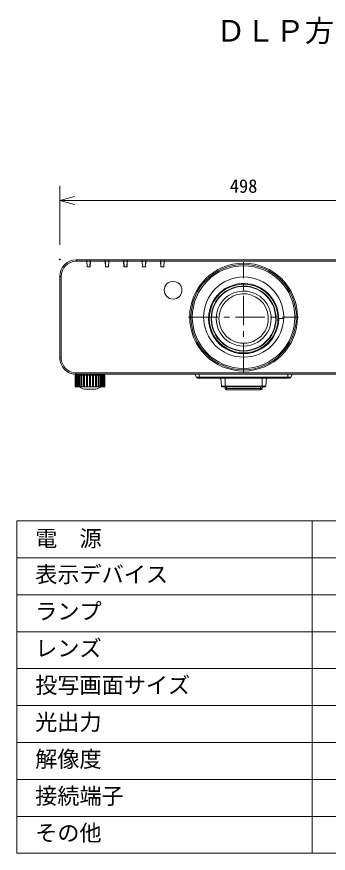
# Model space of a CAD drawing. Units: millimetres, scale not verified. Extents: x -62 to 63, y -56 to 57.
# Drawn here: x -62.5 to -20.3, y -56.5 to 56.8 of the extents above; entities that cross this region are included whole.
import ezdxf
from ezdxf.enums import TextEntityAlignment as Align

# ---------------------------------------------------------------- set-up
doc = ezdxf.new("R2010")
doc.units = ezdxf.units.MM
doc.header["$LTSCALE"] = 0.125
doc.header["$PDMODE"] = 32
doc.header["$PDSIZE"] = 0.0625
doc.linetypes.add('USER1', pattern=[50.8, 31.75, -6.35, 6.35, -6.35])
for name, color, linetype, lineweight in [('0-0_0', 7, 'Continuous', 9), ('0-2_WAKU', 1, 'Continuous', 18), ('0-4_GAIKEI', 1, 'Continuous', 18), ('0-5_SUNPO', 7, 'Continuous', 9), ('0-7_KIJUN', 7, 'USER1', 9)]:
    doc.layers.add(name, color=color, linetype=linetype, lineweight=lineweight)
doc.layers.add('0-1_DEFPOINTS', color=7, linetype='Continuous')
doc.layers.add('0-3_MOJI1', color=7, linetype='Continuous')
doc.styles.add('ＭＳ ゴシック', font='')
doc.styles.get('ＭＳ ゴシック').set_extended_font_data('MS Gothic')

# ---------------------------------------------------------------- blocks, each defined once
blk = doc.blocks.new('_OPEN30')
at = {"layer": '0-0_0'}
blk.add_line((0, 0), (-1, 0), dxfattribs=at)
blk.add_lwpolyline([(-1, 0.26795), (0, 0), (-1, -0.26795)], dxfattribs=at)
blk = doc.blocks.new('D6')
at = {"layer": '0-1_DEFPOINTS'}
for p in [(-12.8504, 31.5404), (-62.6504, 23.5404), (-12.8504, 23.5404)]:
    blk.add_point(p, dxfattribs=at)
at = {"layer": '0-5_SUNPO'}
for p, q in [((-62.6504, 25.5404), (-62.6504, 33.5404)), ((-12.8504, 25.5404), (-12.8504, 33.5404)), ((-60.6504, 31.5404), (-14.8504, 31.5404))]:
    blk.add_line(p, q, dxfattribs=at)
at = {"layer": '0-5_SUNPO', "xscale": 2, "yscale": 2, "rotation": 180}
blk.add_blockref('_OPEN30', (-62.6504, 31.5404), dxfattribs=at)
at = {"layer": '0-5_SUNPO', "xscale": 2, "yscale": 2}
blk.add_blockref('_OPEN30', (-12.8504, 31.5404), dxfattribs=at)
at = {"layer": '0-5_SUNPO', "style": 'ＭＳ ゴシック'}
blk.add_text('498', height=1.833, dxfattribs=at).set_placement((-39.6254, 32.0404), align=Align.BOTTOM_LEFT)

msp = doc.modelspace()

# ---------------------------------------------------------------- linework, layer by layer
at = {"layer": '0-2_WAKU', "color": 4}
for p, q in [((62.5372, -11.4504), (-62.4628, -11.4504)), ((-62.4628, -11.4504), (-62.4628, -56.4504)), ((-22.4628, -56.4504), (-22.4628, -11.4504)), ((-62.4628, -56.4504), (62.5372, -56.4504))]:
    msp.add_line(p, q, dxfattribs=at)
at = {"layer": '0-2_WAKU'}
for p, q in [((-62.4628, -16.4504), (62.5372, -16.4504)), ((-62.4628, -21.4504), (62.5372, -21.4504)), ((-62.4628, -26.4504), (62.5372, -26.4504)), ((-62.4628, -31.4504), (62.5372, -31.4504)), ((-62.4628, -36.4504), (62.5372, -36.4504)), ((-62.4628, -41.4504), (62.5372, -41.4504)), ((-62.4628, -46.4504), (62.5372, -46.4504)), ((-62.4628, -51.4504), (62.5372, -51.4504))]:
    msp.add_line(p, q, dxfattribs=at)
at = {"layer": '0-4_GAIKEI', "color": 7}
for p, q in [((-50.4916, 23.8901), (-54.3918, 23.8901)), ((-50.4916, 23.8901), (-50.4714, 23.8901)), ((-50.4714, 23.8901), (-49.9929, 23.8901)), ((-49.9746, 23.84), (-49.992, 23.84)), ((-47.9714, 23.8901), (-47.4929, 23.8901)), ((-45.4714, 23.8901), (-44.9929, 23.8901)), ((-42.9723, 23.84), (-42.9889, 23.84)), ((-42.9714, 23.8901), (-42.4929, 23.8901)), ((-56.6318, 10.6301), (-56.6318, 21.6501)), ((-56.5881, 10.1901), (-56.5851, 10.1901)), ((-54.5123, 8.2901), (-54.5269, 8.2901)), ((-54.5269, 8.2901), (-54.5269, 6.6901)), ((-54.4842, 8.2901), (-54.5123, 8.2901)), ((-54.4543, 8.2901), (-54.4842, 8.2901)), ((-54.4112, 8.2901), (-54.4543, 8.2901)), ((-54.3821, 8.2901), (-54.4112, 8.2901)), ((-9.0718, 8.3901), (-54.3918, 8.3901)), ((-54.2976, 8.2901), (-54.3821, 8.2901)), ((-54.2279, 8.2901), (-54.2976, 8.2901)), ((-54.1991, 8.2901), (-54.2279, 8.2901)), ((-54.0638, 8.2901), (-54.1991, 8.2901)), ((-53.9705, 8.2901), (-54.0638, 8.2901)), ((-53.9433, 8.2901), (-53.9705, 8.2901)), ((-53.763, 8.2901), (-53.9433, 8.2901)), ((-53.6502, 8.2901), (-53.763, 8.2901)), ((-53.6258, 8.2901), (-53.6502, 8.2901)), ((-53.4084, 8.2901), (-53.6258, 8.2901)), ((-53.2811, 8.2901), (-53.4085, 8.2901)), ((-53.2999, 8.3901), (-53.2999, 8.2901)), ((-53.2604, 8.2901), (-53.2811, 8.2901)), ((-53.0201, 8.2901), (-53.2605, 8.2901)), ((-53.0155, 8.2901), (-53.0201, 8.2901)), ((-52.8792, 8.2901), (-53.0155, 8.2901)), ((-52.8633, 8.2901), (-52.8792, 8.2901)), ((-52.612, 8.2901), (-52.8633, 8.2901)), ((-52.6015, 8.2901), (-52.612, 8.2901)), ((-52.4621, 8.2901), (-52.6015, 8.2901)), ((-52.4516, 8.2901), (-52.4621, 8.2901)), ((-52.2003, 8.2901), (-52.4516, 8.2901)), ((-52.1844, 8.2901), (-52.2003, 8.2901)), ((-52.048, 8.2901), (-52.1844, 8.2901)), ((-52.0434, 8.2901), (-52.048, 8.2901)), ((-51.8031, 8.2901), (-52.0435, 8.2901)), ((-51.7825, 8.2901), (-51.8031, 8.2901)), ((-51.6551, 8.2901), (-51.7825, 8.2901)), ((-51.7637, 8.2901), (-51.7637, 8.3901)), ((-51.4378, 8.2901), (-51.6551, 8.2901)), ((-51.4133, 8.2901), (-51.4378, 8.2901)), ((-51.3005, 8.2901), (-51.4133, 8.2901)), ((-51.1203, 8.2901), (-51.3005, 8.2901)), ((-51.093, 8.2901), (-51.1203, 8.2901)), ((-50.9998, 8.2901), (-51.093, 8.2901)), ((-50.8644, 8.2901), (-50.9997, 8.2901)), ((-50.8356, 8.2901), (-50.8644, 8.2901)), ((-50.7659, 8.2901), (-50.8356, 8.2901)), ((-50.6815, 8.2901), (-50.7659, 8.2901)), ((-50.6523, 8.2901), (-50.6815, 8.2901)), ((-50.6093, 8.2901), (-50.6524, 8.2901)), ((-50.5794, 8.2901), (-50.6093, 8.2901)), ((-50.5512, 8.2901), (-50.5794, 8.2901)), ((-50.5367, 8.2901), (-50.5512, 8.2901)), ((-50.5367, 8.2901), (-50.5367, 6.6901)), ((-54.5269, 6.6901), (-54.5123, 6.6901)), ((-54.5123, 6.6901), (-54.4842, 6.6901)), ((-54.4842, 6.6901), (-54.4543, 6.6901)), ((-54.4543, 6.6901), (-54.4112, 6.6901)), ((-54.4112, 6.6901), (-54.3821, 6.6901)), ((-54.3821, 6.6901), (-54.2976, 6.6901)), ((-54.2976, 6.6901), (-54.2279, 6.6901)), ((-54.2279, 6.6901), (-54.1991, 6.6901)), ((-54.1991, 6.6901), (-54.0638, 6.6901)), ((-54.0638, 6.6901), (-53.9705, 6.6901)), ((-54.0638, 6.6901), (-54.0638, 6.6901)), ((-53.9705, 6.6901), (-53.9433, 6.6901)), ((-53.9433, 6.6901), (-53.763, 6.6901)), ((-53.763, 6.6901), (-53.6502, 6.6901)), ((-53.763, 6.6901), (-53.763, 6.6901)), ((-53.6502, 6.6901), (-53.6258, 6.6901)), ((-53.6258, 6.6901), (-53.4085, 6.6901)), ((-53.4085, 6.6901), (-53.2811, 6.6901)), ((-51.7637, 6.3901), (-53.2999, 6.3901)), ((-53.2811, 6.6901), (-53.2604, 6.6901)), ((-53.2605, 6.6901), (-53.0201, 6.6901)), ((-53.0201, 6.6901), (-53.0155, 6.6901)), ((-53.0155, 6.6901), (-52.8792, 6.6901)), ((-52.8792, 6.6901), (-52.8633, 6.6901)), ((-52.8633, 6.6901), (-52.612, 6.6901)), ((-52.612, 6.6901), (-52.6015, 6.6901)), ((-52.6015, 6.6901), (-52.4621, 6.6901)), ((-52.4621, 6.6901), (-52.4516, 6.6901)), ((-52.4516, 6.6901), (-52.2003, 6.6901)), ((-52.2003, 6.6901), (-52.1844, 6.6901)), ((-52.1844, 6.6901), (-52.048, 6.6901)), ((-52.048, 6.6901), (-52.0434, 6.6901)), ((-52.0435, 6.6901), (-51.8031, 6.6901)), ((-51.8031, 6.6901), (-51.7825, 6.6901)), ((-51.7825, 6.6901), (-51.6551, 6.6901)), ((-51.6551, 6.6901), (-51.4378, 6.6901)), ((-51.4378, 6.6901), (-51.4133, 6.6901)), ((-51.4133, 6.6901), (-51.3005, 6.6901)), ((-51.3005, 6.6901), (-51.1202, 6.6901)), ((-51.1203, 6.6901), (-51.093, 6.6901)), ((-51.093, 6.6901), (-50.9998, 6.6901)), ((-50.9997, 6.6901), (-50.8644, 6.6901)), ((-50.8644, 6.6901), (-50.8356, 6.6901)), ((-50.8356, 6.6901), (-50.7659, 6.6901)), ((-50.7659, 6.6901), (-50.6815, 6.6901)), ((-50.6815, 6.6901), (-50.6523, 6.6901)), ((-50.6524, 6.6901), (-50.6093, 6.6901)), ((-50.6093, 6.6901), (-50.5794, 6.6901)), ((-50.5794, 6.6901), (-50.5512, 6.6901)), ((-50.5512, 6.6901), (-50.5367, 6.6901))]:
    msp.add_line(p, q, dxfattribs=at)
at = {"layer": '0-4_GAIKEI'}
for p, q in [((-54.3918, 23.8901), (-54.3918, 23.6901)), ((-52.9723, 23.84), (-52.9889, 23.84)), ((-52.9764, 23.6013), (-52.9714, 23.8901)), ((-52.9609, 23.6901), (-52.9714, 23.8901)), ((-52.4929, 23.8901), (-52.5033, 23.6901)), ((-52.4929, 23.8901), (-52.4877, 23.5913)), ((-50.4764, 23.6013), (-50.4714, 23.8901)), ((-50.4609, 23.6901), (-50.4714, 23.8901)), ((-49.9929, 23.8901), (-50.0033, 23.6901)), ((-49.9929, 23.8901), (-49.9877, 23.5913)), ((-47.9764, 23.6013), (-47.9714, 23.8901)), ((-47.9609, 23.6901), (-47.9714, 23.8901)), ((-47.4929, 23.8901), (-47.5034, 23.6901)), ((-47.4929, 23.8901), (-47.4876, 23.5913)), ((-45.4764, 23.6013), (-45.4714, 23.8901)), ((-45.4609, 23.6901), (-45.4714, 23.8901)), ((-44.9929, 23.8901), (-45.0033, 23.6901)), ((-44.9929, 23.8901), (-44.9877, 23.5913)), ((-42.9764, 23.6013), (-42.9714, 23.8901)), ((-42.9609, 23.6901), (-42.9714, 23.8901)), ((-42.4929, 23.8901), (-42.5033, 23.6901)), ((-42.4929, 23.8901), (-42.4876, 23.5913)), ((-52.9811, 23.6901), (-54.3918, 23.6901)), ((-52.9609, 23.6901), (-52.9221, 22.9501)), ((-52.5033, 23.6901), (-52.9609, 23.6901)), ((-52.9423, 22.9501), (-52.9221, 22.9501)), ((-52.5218, 22.9401), (-52.9418, 22.9401)), ((-52.9221, 22.9501), (-52.5421, 22.9501)), ((-52.9221, 22.9501), (-52.9218, 22.9401)), ((-52.5421, 22.9501), (-52.5033, 23.6901)), ((-52.5213, 22.9501), (-52.5421, 22.9501)), ((-50.4811, 23.6901), (-52.4825, 23.6901)), ((-50.4837, 23.74), (-50.474, 23.74)), ((-50.4609, 23.6901), (-50.4221, 22.9501)), ((-50.0033, 23.6901), (-50.4609, 23.6901)), ((-50.4221, 22.9501), (-50.4423, 22.9501)), ((-50.0218, 22.9401), (-50.4418, 22.9401)), ((-50.4221, 22.9501), (-50.0421, 22.9501)), ((-50.0421, 22.9501), (-50.0033, 23.6901)), ((-50.0213, 22.9501), (-50.0421, 22.9501)), ((-47.9811, 23.6901), (-49.9825, 23.6901)), ((-47.9837, 23.74), (-47.974, 23.74)), ((-47.9609, 23.6901), (-47.9221, 22.9501)), ((-47.5033, 23.6901), (-47.9609, 23.6901)), ((-47.9221, 22.9501), (-47.9423, 22.9501)), ((-47.5218, 22.9401), (-47.9418, 22.9401)), ((-47.9221, 22.9501), (-47.5421, 22.9501)), ((-47.5421, 22.9501), (-47.5034, 23.6901)), ((-47.5213, 22.9501), (-47.5421, 22.9501)), ((-45.4811, 23.6901), (-47.4825, 23.6901)), ((-45.4609, 23.6901), (-45.4221, 22.9501)), ((-45.0033, 23.6901), (-45.4609, 23.6901)), ((-45.4221, 22.9501), (-45.4423, 22.9501)), ((-45.0218, 22.9401), (-45.4418, 22.9401)), ((-45.4221, 22.9501), (-45.0421, 22.9501)), ((-45.0421, 22.9501), (-45.0033, 23.6901)), ((-45.0213, 22.9501), (-45.0421, 22.9501)), ((-45.0007, 23.74), (-44.9799, 23.74)), ((-42.9811, 23.6901), (-44.9825, 23.6901)), ((-42.9609, 23.6901), (-42.9221, 22.9501)), ((-42.5033, 23.6901), (-42.9609, 23.6901)), ((-42.9221, 22.9501), (-42.9423, 22.9501)), ((-42.5218, 22.9401), (-42.9418, 22.9401)), ((-42.9221, 22.9501), (-42.5421, 22.9501)), ((-42.5425, 22.9401), (-42.5421, 22.9501)), ((-42.5421, 22.9501), (-42.5033, 23.6901)), ((-42.5421, 22.9501), (-42.5213, 22.9501)), ((-42.4902, 23.74), (-42.4799, 23.74)), ((-9.0718, 23.6901), (-42.4825, 23.6901)), ((-56.4318, 21.6501), (-56.6318, 21.6501)), ((-56.4318, 21.6501), (-56.4318, 10.6301)), ((-35.8454, 18.3151), (-35.7588, 18.2651)), ((-35.5423, 18.1401), (-35.499, 18.1151)), ((-28.4019, 18.6575), (-28.4026, 18.657)), ((-26.9818, 15.9367), (-26.3106, 15.9367)), ((-27.7048, 13.6151), (-27.6182, 13.5651)), ((-35.4192, 13.348), (-35.4183, 13.3487)), ((-56.4318, 10.6301), (-56.6318, 10.6301)), ((-54.5123, 8.2901), (-54.5123, 6.6901)), ((-54.4842, 8.2901), (-54.4842, 6.6901)), ((-54.4543, 8.2901), (-54.4543, 6.6901)), ((-54.4112, 8.2901), (-54.4112, 6.6901)), ((-54.3918, 8.5901), (-9.0718, 8.5901)), ((-54.3918, 8.5901), (-54.3918, 8.3901)), ((-54.3821, 8.2901), (-54.3821, 6.6901)), ((-54.2976, 8.2901), (-54.2976, 6.6901)), ((-54.2279, 8.2901), (-54.2279, 6.6901)), ((-54.1991, 8.2901), (-54.1991, 6.6901)), ((-54.0638, 8.2901), (-54.0638, 6.6901)), ((-53.9705, 8.2901), (-53.9705, 6.6901)), ((-53.9433, 8.2901), (-53.9433, 6.6901)), ((-53.763, 8.2901), (-53.763, 6.6901)), ((-53.6502, 8.2901), (-53.6502, 6.6901)), ((-53.6258, 8.2901), (-53.6258, 6.6901)), ((-53.4085, 8.2901), (-53.4085, 6.6901)), ((-53.2811, 8.2901), (-53.2811, 6.6901)), ((-53.2605, 8.2901), (-53.2605, 6.6901)), ((-53.0201, 8.2901), (-53.0201, 6.6901)), ((-53.0155, 8.2901), (-53.0155, 6.6901)), ((-52.8792, 8.2901), (-52.8792, 6.6901)), ((-52.8633, 8.2901), (-52.8633, 6.6901)), ((-52.612, 8.2901), (-52.612, 6.6901)), ((-52.6015, 8.2901), (-52.6015, 6.6901)), ((-52.4621, 8.2901), (-52.4621, 6.6901)), ((-52.4516, 8.2901), (-52.4516, 6.6901)), ((-52.2003, 8.2901), (-52.2003, 6.6901)), ((-52.1844, 8.2901), (-52.1844, 6.6901)), ((-52.048, 8.2901), (-52.048, 6.6901)), ((-52.0435, 8.2901), (-52.0435, 6.6901)), ((-51.8031, 8.2901), (-51.8031, 6.6901)), ((-51.7825, 8.2901), (-51.7825, 6.6901)), ((-51.6551, 8.2901), (-51.6551, 6.6901)), ((-51.4378, 8.2901), (-51.4378, 6.6901)), ((-51.4133, 8.2901), (-51.4133, 6.6901)), ((-51.3005, 8.2901), (-51.3005, 6.6901)), ((-51.1203, 8.2901), (-51.1203, 6.6901)), ((-51.093, 8.2901), (-51.093, 6.6901)), ((-50.9997, 8.2901), (-50.9997, 6.6901)), ((-50.8644, 8.2901), (-50.8644, 6.6901)), ((-50.8356, 8.2901), (-50.8356, 6.6901)), ((-50.7659, 8.2901), (-50.7659, 6.6901)), ((-50.6815, 8.2901), (-50.6815, 6.6901)), ((-50.6524, 8.2901), (-50.6524, 6.6901)), ((-50.6093, 8.2901), (-50.6093, 6.6901)), ((-50.5794, 8.2901), (-50.5794, 6.6901)), ((-50.5512, 8.2901), (-50.5512, 6.6901)), ((-38.1304, 7.9901), (-38.3613, 8.3901)), ((-38.1304, 7.9901), (-37.7318, 7.9901)), ((-37.7318, 7.9901), (-37.7318, 8.3901)), ((-37.7318, 7.9901), (-37.7318, 7.8901)), ((-25.7318, 7.9901), (-25.7318, 8.3901)), ((-25.7318, 7.9901), (-25.7318, 7.8901)), ((-25.3332, 7.9901), (-25.1022, 8.3901)), ((-34.7398, 6.7813), (-34.8368, 7.8901)), ((-29.2318, 6.7813), (-29.2318, 7.8901)), ((-28.7238, 6.7813), (-28.6268, 7.8901)), ((-34.2318, 6.4901), (-34.2318, 6.6901)), ((-34.2318, 6.4901), (-34.0318, 6.4901)), ((-34.0318, 6.4901), (-34.0318, 6.2901)), ((-29.4318, 6.2901), (-34.0318, 6.2901)), ((-29.4318, 6.4901), (-29.2318, 6.4901)), ((-29.4318, 6.2901), (-29.4318, 6.4901)), ((-29.2318, 6.6901), (-29.2318, 6.4901))]:
    msp.add_line(p, q, dxfattribs=at)
for points in [[(-52.9418, 22.9401), (-52.9811, 23.6901), (-52.9916, 23.8901)], [(-52.472, 23.8901), (-52.4825, 23.6901), (-52.5218, 22.9401)], [(-50.4418, 22.9401), (-50.4811, 23.6901), (-50.4916, 23.8901)], [(-49.972, 23.8901), (-49.9825, 23.6901), (-50.0218, 22.9401)], [(-47.9418, 22.9401), (-47.9811, 23.6901), (-47.9916, 23.8901)], [(-47.472, 23.8901), (-47.4825, 23.6901), (-47.5218, 22.9401)], [(-45.4418, 22.9401), (-45.4811, 23.6901), (-45.4916, 23.8901)], [(-44.972, 23.8901), (-44.9825, 23.6901), (-45.0218, 22.9401)], [(-42.9418, 22.9401), (-42.9811, 23.6901), (-42.9916, 23.8901)], [(-42.472, 23.8901), (-42.4825, 23.6901), (-42.5218, 22.9401)], [(-37.7318, 7.9901), (-25.7318, 7.9901), (-25.3332, 7.9901)], [(-25.5064, 7.8901), (-25.7318, 7.8901), (-37.7318, 7.8901), (-37.9572, 7.8901)], [(-34.7398, 6.7813), (-34.2318, 6.7813), (-34.2318, 7.8901)], [(-28.8234, 6.6901), (-29.2318, 6.6901), (-34.2318, 6.6901), (-34.6401, 6.6901)], [(-34.2318, 6.6901), (-34.2318, 6.7813), (-29.2318, 6.7813)], [(-34.0318, 6.6901), (-34.0318, 6.4901), (-29.4318, 6.4901), (-29.4318, 6.6901)], [(-29.2318, 6.6901), (-29.2318, 6.7813), (-28.7238, 6.7813)]]:
    msp.add_lwpolyline(points, dxfattribs=at)
at = {"layer": '0-4_GAIKEI', "color": 7}
for points in [[(-49.9929, 23.8901), (-49.972, 23.8901), (-47.9916, 23.8901), (-47.9714, 23.8901)], [(-47.4929, 23.8901), (-47.472, 23.8901), (-45.4916, 23.8901), (-45.4714, 23.8901)], [(-44.9929, 23.8901), (-44.972, 23.8901), (-42.9916, 23.8901), (-42.9714, 23.8901)], [(-42.4929, 23.8901), (-42.472, 23.8901), (-9.0718, 23.8901)]]:
    msp.add_lwpolyline(points, dxfattribs=at)
at = {"layer": '0-4_GAIKEI'}
for centre, radius in [((-31.7318, 16.1401), 7.3018), ((-31.7318, 16.1401), 7.1325), ((-31.7318, 16.1401), 6.95), ((-31.7318, 16.1401), 5.4268), ((-41.2818, 19.7801), 1.2024)]:
    msp.add_circle(centre, radius, dxfattribs=at)
at = {"layer": '0-4_GAIKEI', "color": 7}
for centre, radius, start, end in [((-54.3918, 21.6501), 2.24, 89.99998, 179.99996), ((-56.336, 22.2677), 0.2, 162.37704, 177.35395), ((-54.3918, 10.6301), 2.24, 179.99996, 270), ((-54.9991, 8.735), 0.25, 252.22949, 257.07368), ((-52.5318, 9.2901), 3, 240.0735, 255.16483), ((-52.5318, 9.2901), 3, 284.83512, 299.92645)]:
    msp.add_arc(centre, radius, start, end, dxfattribs=at)
at = {"layer": '0-4_GAIKEI'}
for centre, radius, start, end in [((-54.3918, 21.6501), 2.04, 89.99998, 179.99996), ((-31.7318, 15.9401), 4.75, 330, 149.99997), ((-31.7318, 15.9401), 4.65, 330, 149.99997), ((-31.7318, 15.9401), 4.4, 330, 149.99997), ((-31.7318, 15.9401), 4.35, 330, 149.99997), ((-31.7318, 15.9401), 3.72, 330, 149.99997), ((-31.7318, 15.9401), 3.3512, 330, 149.99997), ((-31.7318, 15.9401), 4.75, 149.99997, 329.99999), ((-31.7318, 15.9401), 4.65, 149.99997, 329.99999), ((-31.7318, 15.9401), 4.4, 149.99997, 329.99999), ((-35.8539, 18.1679), 0.0712, 126.25665, 179.99996), ((-31.7318, 15.9401), 4.35, 149.99997, 329.99999), ((-31.7318, 15.9401), 3.72, 149.99997, 329.99999), ((-31.7318, 15.9401), 3.3512, 149.99997, 329.99999), ((-54.3918, 10.6301), 2.04, 179.99996, 270), ((-37.9572, 8.0901), 0.2, 209.99996, 270), ((-25.5064, 8.0901), 0.2, 270, 329.99999), ((-34.6401, 6.7901), 0.1, 184.99999, 270), ((-34.0318, 6.4901), 0.2, 179.99996, 270), ((-29.4318, 6.4901), 0.2, 270, 359.99998), ((-28.8234, 6.7901), 0.1, 270, 355.00001)]:
    msp.add_arc(centre, radius, start, end, dxfattribs=at)
at = {"layer": '0-7_KIJUN'}
for p, q in [((-31.7318, 8.6901), (-31.7318, 23.5901)), ((-39.1818, 16.1401), (-24.2818, 16.1401))]:
    msp.add_line(p, q, dxfattribs=at)

# ---------------------------------------------------------------- block references
at = {"layer": '0-5_SUNPO'}
msp.add_blockref('D6', (6.0187, 0.3735), dxfattribs=at)

# ---------------------------------------------------------------- texts
at = {"layer": '0-3_MOJI1', "style": 'ＭＳ ゴシック'}
for s, height, p in [('ＤＬＰ方式プロジェクター', 2.933, (-35.4628, 52.5496)), ('電\u3000源', 2.199, (-59.9628, -15.5823)), ('表示デバイス', 2.199, (-59.9628, -20.4504)), ('ランプ', 2.199, (-59.9628, -25.4504)), ('レンズ', 2.199, (-59.9628, -30.4504)), ('投写画面サイズ', 2.199, (-59.9628, -35.4504)), ('光出力', 2.199, (-59.9628, -40.4504)), ('解像度', 2.199, (-59.9628, -45.4504)), ('接続端子', 2.199, (-59.9628, -50.4504)), ('その他', 2.199, (-59.9628, -55.4504))]:
    msp.add_text(s, height=height, dxfattribs=at).set_placement(p, align=Align.BOTTOM_LEFT)

doc.saveas('drawing.dxf')
